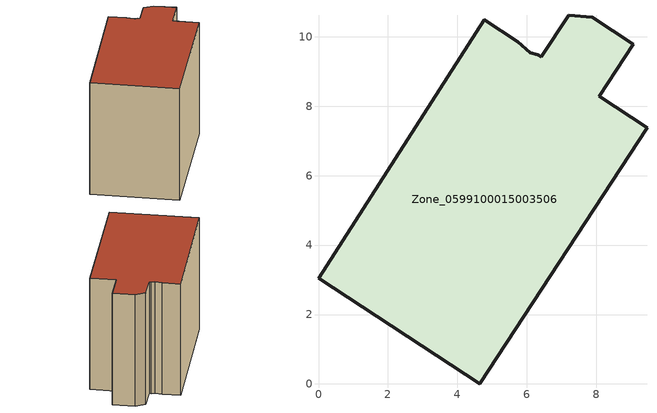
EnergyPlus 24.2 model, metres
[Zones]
Zone_0599100015003506
 floor ground (C_G): 6.31,9.49 6.41,9.42 7.2,10.63 7.88,10.56 9.07,9.78 8.09,8.28 9.46,7.38 4.65,0 0,3.04 4.78,10.49 5.75,9.86 6.1,9.54 z0.86
 wall outside (C_F): 4.65,0 9.46,7.38 8.09,8.28 9.07,9.78 7.88,10.56 7.2,10.63 6.41,9.42 6.31,9.49 6.1,9.54 5.75,9.86 4.78,10.49 0,3.04 4.65,0 z0.86:8.56
 roof outside (C_R): 6.1,9.54 5.75,9.86 4.78,10.49 0,3.04 4.65,0 9.46,7.38 8.09,8.28 9.07,9.78 7.88,10.56 7.2,10.63 6.41,9.42 6.31,9.49 z8.56
[BUILDING]
Pand.0599100015003506: North Axis=0; Terrain=City; Loads Convergence Tolerance Value=0.04; Temperature Convergence Tolerance Value=0.4; Solar Distribution=FullExterior; Maximum Number of Warmup Days=25; Minimum Number of Warmup Days=1
[Site:Location]
Rotterdam.The.Hague.AP_ZH_NLD Design_Conditions: Latitude=51.96; Longitude=4.45; Time Zone=1; Elevation=-4.5
[SITE:GROUNDTEMPERATURE:BUILDINGSURFACE]
18, 18, 18, 18, 18, 18, 18, 18, 18, 18, 18, 18
[MATERIAL] Thermal Absorptance=0.9; Solar Absorptance=0.7; Visible Absorptance=0.7
Name | Roughness | Thickness | Conductivity | Density | Specific Heat
G.TI.1965-1974 | MediumSmooth | 0.15 | 0.882353 | 540 | 1210
F.TI.1965-1974 | Rough | 0.3 | 0.697674 | 1920 | 840
R.TI.1965-1974 | MediumRough | 0.2 | 0.232558 | 1500 | 1000
[CONSTRUCTION]
C_G: G.TI.1965-1974
C_F: F.TI.1965-1974
C_R: R.TI.1965-1974
[ZONE]
Zone_0599100015003506: Type=1; Multiplier=1; Ceiling Height=Autocalculate; Volume=Autocalculate; Floor Area=autocalculate; Part of Total Floor Area=Yes
[ZONEINFILTRATION:DESIGNFLOWRATE]
Infil_Zone_0599100015003506: Zone or ZoneList or Space or SpaceList=Zone_0599100015003506; Schedule=AlwaysOn; Design Flow Rate Calculation Method=Flow/Area; Flow Rate per Floor Area=0.003; Constant Term Coefficient=1; Temperature Term Coefficient=0; Velocity Term Coefficient=0; Velocity Squared Term Coefficient=0
[HVACTEMPLATE:ZONE:IDEALLOADSAIRSYSTEM]
Zone_0599100015003506: Maximum Heating Supply Air Temperature=50; Minimum Cooling Supply Air Temperature=13; Maximum Heating Supply Air Humidity Ratio=0.0156; Minimum Cooling Supply Air Humidity Ratio=0.0077; Heating Limit=NoLimit; Cooling Limit=NoLimit; Dehumidification Control Type=ConstantSensibleHeatRatio; Cooling Sensible Heat Ratio=0.7; Dehumidification Setpoint=60; Humidification Control Type=None; Humidification Setpoint=30; Outdoor Air Method=None; Outdoor Air Flow Rate per Person=0.00944; Outdoor Air Flow Rate per Zone Floor Area=0; Outdoor Air Flow Rate per Zone=0; Demand Controlled Ventilation Type=None; Outdoor Air Economizer Type=NoEconomizer; Heat Recovery Type=None; Sensible Heat Recovery Effectiveness=0.7; Latent Heat Recovery Effectiveness=0.65
[ZONECONTROL:THERMOSTAT]
ThermostatControl_Zone_0599100015003506: Zone or ZoneList=Zone_0599100015003506; Control Type Schedule=DualSetpointControlType; Control 1=Thermostat_Zone_0599100015003506; Temperature Difference Between Cutout And Setpoint=0
[THERMOSTATSETPOINT:DUALSETPOINT]
Thermostat_Zone_0599100015003506: Heating Setpoint Temperature Schedule=HeatingSetpoint_Zone_0599100015003506; Cooling Setpoint Temperature Schedule=CoolingSetpoint_Zone_0599100015003506
[SCHEDULE:COMPACT]
HeatingSetpoint_Zone_0599100015003506: Through: 12/31, For: AllDays, Until: 24:00, 21
CoolingSetpoint_Zone_0599100015003506: Through: 12/31, For: AllDays, Until: 24:00, 24
DualSetpointControlType: Through: 12/31, For: AllDays, Until: 24:00, 4
AlwaysOn: Through: 12/31, For: AllDays, Until: 24:00, 1
